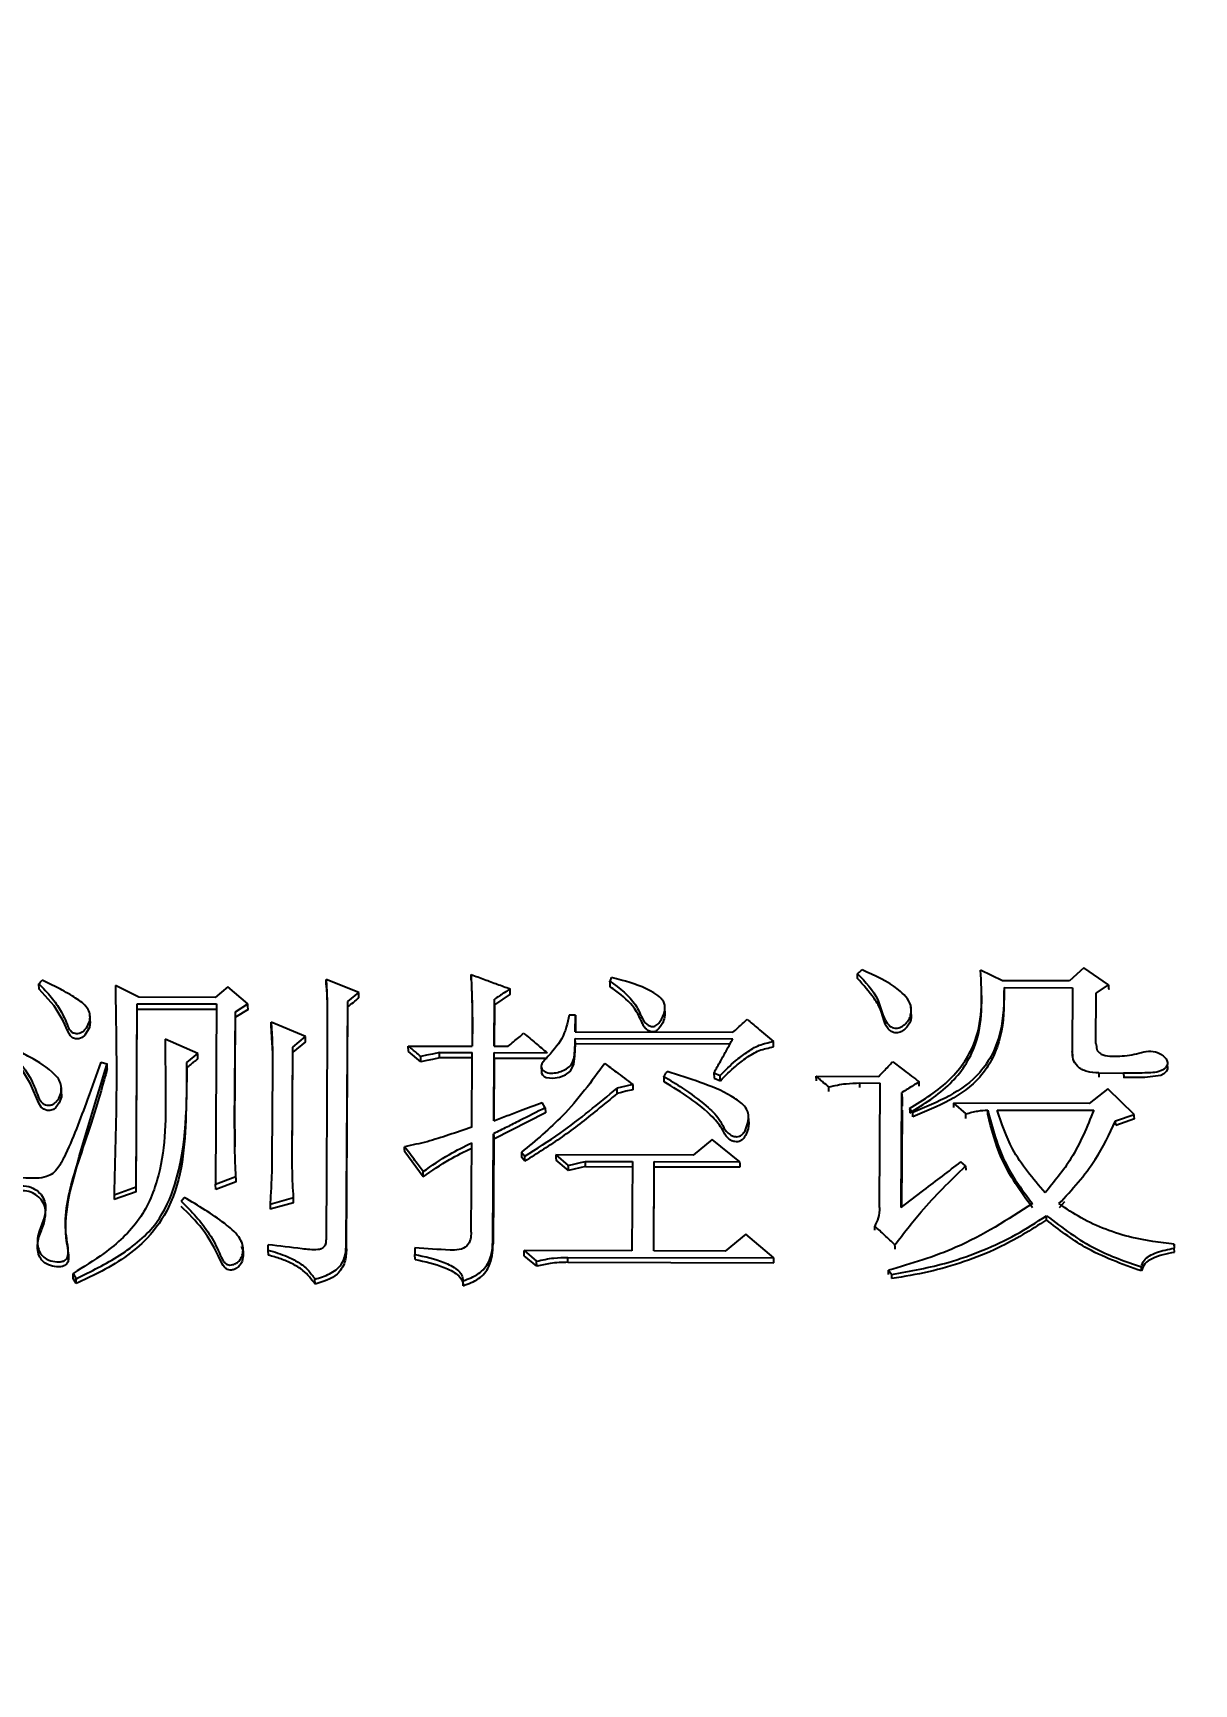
# Model space of a CAD drawing. Header units: millimetres. Extents: x 2454 to 4226, y 715 to 1968.
# Drawn here: x 2857.04 to 2864.29, y 1778.9 to 1789.19 of the extents above; entities that cross this region are included whole.
import ezdxf

# ---------------------------------------------------------------- set-up
doc = ezdxf.new("R2010")
doc.units = ezdxf.units.MM
doc.layers.add('标注', color=3, linetype='Continuous', lineweight=13)
doc.styles.add('SLDTEXTSTYLE1', font='txt.shx', dxfattribs={"width": 0.7, "bigfont": 'gbcbig.shx'})
doc.dimstyles.new('SLDDIMSTYLE12$0', dxfattribs={"dimtxt": 12, "dimasz": 10, "dimexe": 0, "dimexo": 0.0625, "dimgap": 0.875, "dimtad": 1, "dimdec": 1, "dimlfac": 1.8, "dimrnd": 1e-09, "dimzin": 12, "dimdsep": 46, "dimtxsty": 'SLDTEXTSTYLE1', "dimcen": 0.09, "dimdle": 8.16, "dimclrd": 3, "dimclre": 3, "dimadec": 0, "dimazin": 3, "dimtfac": 1, "dimtdec": 1, "dimtofl": 0, "dimtmove": 0, "dimatfit": 3, "dimfxl": 0, "dimfrac": 2, "dimtolj": 1, "dimlwd": 5, "dimlwe": 5, "dimarcsym": 0})

# ---------------------------------------------------------------- blocks, each defined once
blk = doc.blocks.new('*D56')
at = {"layer": 'Defpoints', "color": 0, "transparency": 16777216}
for p in [(3032.639, 1924.435), (3032.639, 1854.79), (2793.431, 1778.896)]:
    blk.add_point(p, dxfattribs=at)
at = {"layer": '标注', "color": 3, "linetype": 'Continuous', "lineweight": 5, "transparency": 16777216}
for p, q in [((3032.639, 1924.372), (3032.639, 1854.79)), ((2803.431, 1854.79), (3022.639, 1854.79))]:
    blk.add_line(p, q, dxfattribs=at)
at = {"layer": '标注', "color": 3, "lineweight": 5, "transparency": 16777216}
blk.add_line((2793.431, 1778.958), (2793.431, 1854.79), dxfattribs=at)
at = {"layer": '标注', "color": 3, "transparency": 16777216}
for points in [[(2803.431, 1856.457), (2803.431, 1853.123), (2793.431, 1854.79)], [(3022.639, 1856.457), (3022.639, 1853.123), (3032.639, 1854.79)]]:
    blk.add_solid(points, dxfattribs=at)
at = {"layer": '标注', "color": 0, "transparency": 16777216, "insert": (2913.035, 1869.379), "char_height": 12, "attachment_point": 5, "style": 'SLDTEXTSTYLE1'}
blk.add_mtext('\\A1;{\\H2.28571x;290}', dxfattribs=at)

msp = doc.modelspace()

# ---------------------------------------------------------------- linework, layer by layer
at = {"color": 7, "linetype": 'Continuous', "lineweight": 25}
for p, q in [((2862.186, 1783.296), (2862.185, 1783.325)), ((2863.09, 1783.282), (2862.954, 1783.348)), ((2863.597, 1783.364), (2863.509, 1783.281)), ((2863.752, 1783.256), (2863.597, 1783.364)), ((2857.079, 1783.229), (2857.078, 1783.263)), ((2857.701, 1783.18), (2857.555, 1783.253)), ((2858.256, 1783.244), (2858.178, 1783.179)), ((2858.382, 1783.138), (2858.256, 1783.244)), ((2859.074, 1783.209), (2858.87, 1783.291)), ((2863.509, 1783.281), (2863.09, 1783.282)), ((2863.1, 1783.24), (2863.528, 1783.239)), ((2863.1, 1783.24), (2863.1, 1783.212)), ((2863.528, 1783.239), (2863.526, 1782.841)), ((2863.674, 1783.206), (2863.752, 1783.256)), ((2857.684, 1781.997), (2857.691, 1783.139)), ((2857.691, 1783.139), (2858.187, 1783.138)), ((2858.178, 1783.179), (2857.701, 1783.18)), ((2858.187, 1783.138), (2858.18, 1782.013)), ((2858.304, 1783.089), (2858.382, 1783.138)), ((2858.996, 1781.642), (2859.005, 1783.153)), ((2858.997, 1781.611), (2859.006, 1783.119)), ((2859.005, 1783.153), (2859.074, 1783.209)), ((2859.918, 1782.874), (2859.92, 1783.167)), ((2859.921, 1783.133), (2859.919, 1782.874)), ((2860.019, 1783.198), (2859.921, 1783.133)), ((2862.52, 1783.095), (2862.519, 1783.123)), ((2863.672, 1782.891), (2863.674, 1783.206)), ((2863.675, 1783.177), (2863.674, 1783.206)), ((2857.396, 1783.06), (2857.396, 1783.071)), ((2857.397, 1783.038), (2857.397, 1783.048)), ((2857.685, 1781.965), (2857.691, 1783.106)), ((2857.691, 1783.106), (2858.188, 1783.105)), ((2858.299, 1782.388), (2858.304, 1783.089)), ((2858.3, 1782.356), (2858.304, 1783.056)), ((2858.383, 1783.104), (2858.304, 1783.056)), ((2858.741, 1782.934), (2858.527, 1783.024)), ((2858.877, 1783.044), (2858.877, 1783.025)), ((2860.426, 1783.068), (2860.387, 1783.068)), ((2860.425, 1782.963), (2860.426, 1783.068)), ((2860.426, 1783.068), (2860.427, 1783.035)), ((2860.427, 1783.035), (2860.426, 1782.963)), ((2860.985, 1783.078), (2860.984, 1783.111)), ((2858.069, 1782.829), (2857.865, 1782.919)), ((2858.663, 1782.869), (2858.741, 1782.934)), ((2858.877, 1782.942), (2858.87, 1781.667)), ((2860.425, 1782.963), (2861.408, 1782.961)), ((2860.425, 1782.922), (2861.408, 1782.92)), ((2860.426, 1782.889), (2860.425, 1782.922)), ((2858, 1782.772), (2858.069, 1782.829)), ((2858.533, 1782.884), (2858.535, 1782.805)), ((2858.658, 1782.175), (2858.663, 1782.869)), ((2858.659, 1782.143), (2858.663, 1782.836)), ((2858.742, 1782.901), (2858.663, 1782.836)), ((2859.383, 1782.875), (2859.782, 1782.875)), ((2859.384, 1782.842), (2859.383, 1782.875)), ((2859.461, 1782.777), (2859.384, 1782.842)), ((2859.577, 1782.834), (2859.782, 1782.834)), ((2859.779, 1782.369), (2859.782, 1782.834)), ((2859.916, 1782.409), (2859.918, 1782.834)), ((2859.918, 1782.874), (2860.006, 1782.874)), ((2859.918, 1782.834), (2860.249, 1782.833)), ((2859.919, 1782.8), (2859.918, 1782.834)), ((2861.39, 1782.887), (2860.426, 1782.889)), ((2861.662, 1782.87), (2861.661, 1782.903)), ((2863.526, 1782.841), (2863.527, 1782.813)), ((2857.465, 1782.774), (2857.503, 1782.765)), ((2857.504, 1782.732), (2857.503, 1782.765)), ((2858.001, 1782.74), (2858, 1782.772)), ((2858.535, 1782.731), (2858.532, 1782.175)), ((2859.783, 1782.801), (2859.578, 1782.801)), ((2859.919, 1782.8), (2859.917, 1782.41)), ((2859.919, 1782.8), (2860.25, 1782.8)), ((2860.212, 1782.749), (2860.213, 1782.715)), ((2861.29, 1782.708), (2861.329, 1782.692)), ((2861.29, 1782.708), (2861.291, 1782.675)), ((2863.691, 1782.708), (2863.846, 1782.707)), ((2863.691, 1782.708), (2863.691, 1782.68)), ((2863.846, 1782.707), (2863.847, 1782.679)), ((2864.117, 1782.783), (2864.117, 1782.784)), ((2864.118, 1782.756), (2864.118, 1782.756)), ((2857.216, 1782.627), (2857.216, 1782.629)), ((2857.217, 1782.596), (2857.217, 1782.616)), ((2861.291, 1782.675), (2861.33, 1782.659)), ((2861.928, 1782.687), (2862.318, 1782.686)), ((2861.929, 1782.659), (2861.928, 1782.687)), ((2862.201, 1782.645), (2862.327, 1782.644)), ((2862.201, 1782.617), (2862.201, 1782.645)), ((2862.323, 1781.869), (2862.327, 1782.644)), ((2863.748, 1782.608), (2863.631, 1782.517)), ((2863.913, 1782.449), (2863.748, 1782.608)), ((2860.237, 1782.49), (2860.218, 1782.523)), ((2862.459, 1781.869), (2862.463, 1782.586)), ((2862.464, 1782.558), (2862.464, 1782.501)), ((2862.784, 1782.518), (2862.862, 1782.452)), ((2863.631, 1782.517), (2862.784, 1782.518)), ((2860.238, 1782.458), (2859.916, 1782.295)), ((2860.237, 1782.49), (2860.238, 1782.458)), ((2861.506, 1782.44), (2861.506, 1782.447)), ((2861.507, 1782.414), (2861.506, 1782.435)), ((2862.464, 1782.476), (2862.46, 1781.87)), ((2862.999, 1782.449), (2862.998, 1782.476)), ((2863.057, 1782.476), (2863.66, 1782.475)), ((2863.796, 1782.408), (2863.913, 1782.449)), ((2863.797, 1782.381), (2863.796, 1782.408)), ((2863.914, 1782.422), (2863.797, 1782.38)), ((2858.3, 1782.356), (2858.299, 1782.388)), ((2859.911, 1781.673), (2859.915, 1782.328)), ((2859.916, 1782.295), (2859.912, 1781.641)), ((2861.278, 1782.292), (2861.16, 1782.194)), ((2861.452, 1782.153), (2861.278, 1782.292)), ((2859.476, 1782.06), (2859.361, 1782.215)), ((2859.775, 1781.714), (2859.779, 1782.271)), ((2860.09, 1782.213), (2860.109, 1782.188)), ((2860.09, 1782.213), (2860.09, 1782.181)), ((2860.11, 1782.156), (2860.109, 1782.188)), ((2860.304, 1782.196), (2860.381, 1782.131)), ((2861.16, 1782.194), (2860.304, 1782.196)), ((2858.659, 1782.143), (2858.658, 1782.175)), ((2859.476, 1782.06), (2859.476, 1782.092)), ((2860.11, 1782.156), (2860.09, 1782.181)), ((2860.382, 1782.099), (2860.305, 1782.164)), ((2860.489, 1782.123), (2860.382, 1782.099)), ((2860.489, 1782.155), (2860.781, 1782.154)), ((2860.489, 1782.123), (2860.489, 1782.155)), ((2860.489, 1782.123), (2860.781, 1782.122)), ((2860.781, 1782.154), (2860.777, 1781.597)), ((2860.914, 1781.597), (2860.917, 1782.154)), ((2860.915, 1781.597), (2860.918, 1782.122)), ((2860.917, 1782.154), (2861.452, 1782.153)), ((2860.918, 1782.122), (2861.453, 1782.121)), ((2862.86, 1782.127), (2862.831, 1782.152)), ((2862.86, 1782.127), (2862.861, 1782.1)), ((2857.547, 1781.948), (2857.684, 1781.997)), ((2858.18, 1782.013), (2858.307, 1782.061)), ((2858.181, 1781.981), (2858.18, 1782.013)), ((2858.308, 1782.029), (2858.181, 1781.981)), ((2857.685, 1781.965), (2857.548, 1781.917)), ((2858.52, 1781.889), (2858.667, 1781.93)), ((2858.667, 1781.898), (2858.521, 1781.857)), ((2863.477, 1781.903), (2863.444, 1781.865)), ((2863.365, 1781.791), (2863.365, 1781.817)), ((2859.912, 1781.641), (2859.911, 1781.673)), ((2861.489, 1781.702), (2861.361, 1781.596)), ((2861.663, 1781.554), (2861.489, 1781.702)), ((2858.341, 1781.654), (2858.341, 1781.657)), ((2858.509, 1781.602), (2858.509, 1781.635)), ((2858.51, 1781.571), (2858.509, 1781.602)), ((2858.997, 1781.611), (2858.996, 1781.642)), ((2859.424, 1781.617), (2859.424, 1781.575)), ((2859.425, 1781.544), (2859.424, 1781.575)), ((2860.106, 1781.599), (2860.183, 1781.533)), ((2860.777, 1781.597), (2860.106, 1781.599)), ((2860.106, 1781.567), (2860.106, 1781.599)), ((2860.184, 1781.502), (2860.106, 1781.567)), ((2861.361, 1781.596), (2860.914, 1781.597)), ((2864.162, 1781.64), (2864.162, 1781.615)), ((2864.163, 1781.614), (2864.162, 1781.64)), ((2864.163, 1781.589), (2864.162, 1781.615)), ((2860.184, 1781.502), (2860.183, 1781.533)), ((2860.378, 1781.557), (2861.663, 1781.554)), ((2860.379, 1781.526), (2860.378, 1781.557)), ((2860.379, 1781.526), (2861.664, 1781.523)), ((2862.379, 1781.476), (2862.399, 1781.451)), ((2862.38, 1781.451), (2862.379, 1781.476)), ((2857.291, 1781.457), (2857.311, 1781.424)), ((2857.292, 1781.426), (2857.291, 1781.457)), ((2857.311, 1781.393), (2857.292, 1781.426)), ((2862.4, 1781.426), (2862.399, 1781.451))]:
    msp.add_line(p, q, dxfattribs=at)
at = {"color": 7, "linetype": 'Continuous', "lineweight": 25, "flags": 128}
for points in [[(2859.776, 1783.288), (2859.776, 1783.307), (2859.775, 1783.322)], [(2857.078, 1783.262), (2857.088, 1783.275), (2857.098, 1783.287)], [(2857.395, 1783.037), (2857.398, 1783.025), (2857.393, 1782.991), (2857.364, 1782.942), (2857.347, 1782.929), (2857.327, 1782.921), (2857.307, 1782.921), (2857.288, 1782.927), (2857.275, 1782.938), (2857.259, 1782.967), (2857.23, 1783.033), (2857.173, 1783.125), (2857.079, 1783.229), (2857.079, 1783.229)], [(2858.87, 1783.257), (2858.87, 1783.276), (2858.87, 1783.291)], [(2860.019, 1783.198), (2860.018, 1783.217), (2860.018, 1783.232)], [(2860.642, 1783.245), (2860.642, 1783.256), (2860.642, 1783.268), (2860.641, 1783.279)], [(2863.752, 1783.256), (2863.752, 1783.239), (2863.753, 1783.227)], [(2857.691, 1783.106), (2857.691, 1783.125), (2857.691, 1783.139)], [(2858.383, 1783.104), (2858.382, 1783.123), (2858.382, 1783.138)], [(2859.006, 1783.119), (2859.005, 1783.138), (2859.005, 1783.153)], [(2859.074, 1783.176), (2859.074, 1783.195), (2859.074, 1783.209)], [(2859.921, 1783.133), (2859.921, 1783.152), (2859.92, 1783.167)], [(2858.304, 1783.056), (2858.304, 1783.075), (2858.304, 1783.089)], [(2858.528, 1782.99), (2858.528, 1783.009), (2858.527, 1783.024)], [(2858.742, 1782.901), (2858.741, 1782.919), (2858.741, 1782.934)], [(2858.069, 1782.796), (2858.069, 1782.815), (2858.069, 1782.829)], [(2858.663, 1782.836), (2858.663, 1782.854), (2858.663, 1782.869)], [(2859.577, 1782.834), (2859.534, 1782.825), (2859.497, 1782.818), (2859.461, 1782.81)], [(2859.461, 1782.777), (2859.461, 1782.796), (2859.461, 1782.81)], [(2859.578, 1782.801), (2859.578, 1782.82), (2859.577, 1782.834)], [(2860.214, 1782.712), (2860.214, 1782.706), (2860.22, 1782.695), (2860.231, 1782.686), (2860.244, 1782.679), (2860.285, 1782.674), (2860.326, 1782.68), (2860.363, 1782.695), (2860.394, 1782.718), (2860.416, 1782.763), (2860.422, 1782.812), (2860.426, 1782.889), (2860.426, 1782.889)], [(2857.216, 1782.596), (2857.218, 1782.559), (2857.205, 1782.521), (2857.184, 1782.492), (2857.168, 1782.48), (2857.147, 1782.474), (2857.129, 1782.474), (2857.109, 1782.481), (2857.093, 1782.494), (2857.078, 1782.518), (2857.026, 1782.64), (2856.975, 1782.722), (2856.911, 1782.799), (2856.911, 1782.799)], [(2859.578, 1782.801), (2859.534, 1782.792), (2859.498, 1782.785), (2859.461, 1782.777)], [(2864.118, 1782.755), (2864.121, 1782.743), (2864.119, 1782.73), (2864.112, 1782.716), (2864.097, 1782.702), (2864.078, 1782.692), (2863.979, 1782.679), (2863.913, 1782.678), (2863.88, 1782.679), (2863.847, 1782.679), (2863.847, 1782.679)], [(2860.783, 1782.636), (2860.74, 1782.625), (2860.713, 1782.619), (2860.686, 1782.612)], [(2860.687, 1782.579), (2860.686, 1782.597), (2860.686, 1782.612)], [(2860.784, 1782.603), (2860.741, 1782.593), (2860.714, 1782.586), (2860.687, 1782.579)], [(2860.783, 1782.636), (2860.784, 1782.618), (2860.784, 1782.603)], [(2860.979, 1782.652), (2860.979, 1782.666), (2860.979, 1782.676), (2860.978, 1782.685)], [(2861.33, 1782.659), (2861.329, 1782.676), (2861.329, 1782.684), (2861.329, 1782.692)], [(2862.007, 1782.592), (2862.006, 1782.606), (2862.006, 1782.62)], [(2862.571, 1782.624), (2862.571, 1782.64), (2862.571, 1782.652)], [(2862.464, 1782.558), (2862.464, 1782.573), (2862.463, 1782.586)], [(2862.784, 1782.518), (2862.785, 1782.503), (2862.785, 1782.491)], [(2862.531, 1782.461), (2862.526, 1782.467), (2862.519, 1782.476), (2862.511, 1782.486)], [(2862.511, 1782.486), (2862.512, 1782.476), (2862.512, 1782.467), (2862.512, 1782.458)], [(2862.531, 1782.433), (2862.531, 1782.443), (2862.531, 1782.452), (2862.531, 1782.461)], [(2862.862, 1782.424), (2862.862, 1782.431), (2862.862, 1782.438), (2862.862, 1782.452)], [(2863.914, 1782.422), (2863.913, 1782.437), (2863.913, 1782.449)], [(2859.915, 1782.328), (2859.916, 1782.31), (2859.916, 1782.295)], [(2859.361, 1782.215), (2859.36, 1782.233), (2859.36, 1782.247)], [(2860.304, 1782.196), (2860.304, 1782.178), (2860.305, 1782.164)], [(2860.381, 1782.131), (2860.425, 1782.141), (2860.457, 1782.148), (2860.489, 1782.155)], [(2860.382, 1782.099), (2860.382, 1782.117), (2860.381, 1782.131)], [(2860.918, 1782.122), (2860.917, 1782.14), (2860.917, 1782.154)], [(2861.453, 1782.121), (2861.453, 1782.139), (2861.452, 1782.153)], [(2858.308, 1782.029), (2858.308, 1782.047), (2858.307, 1782.061)], [(2857.547, 1781.948), (2857.548, 1781.931), (2857.548, 1781.917)], [(2857.966, 1781.907), (2857.975, 1781.919), (2857.985, 1781.931)], [(2858.52, 1781.889), (2858.521, 1781.871), (2858.521, 1781.857)], [(2858.667, 1781.898), (2858.667, 1781.916), (2858.667, 1781.93)], [(2862.294, 1781.726), (2862.294, 1781.732), (2862.294, 1781.739), (2862.293, 1781.752)], [(2862.42, 1781.608), (2862.42, 1781.623), (2862.419, 1781.635)], [(2861.664, 1781.523), (2861.663, 1781.54), (2861.663, 1781.554)], [(2863.957, 1781.472), (2863.957, 1781.483), (2863.957, 1781.491), (2863.957, 1781.498)], [(2857.311, 1781.393), (2857.311, 1781.407), (2857.311, 1781.415), (2857.311, 1781.424)], [(2858.801, 1781.39), (2858.801, 1781.399), (2858.8, 1781.408), (2858.8, 1781.421)], [(2859.726, 1781.38), (2859.725, 1781.389), (2859.725, 1781.398), (2859.725, 1781.411)]]:
    msp.add_lwpolyline(points, dxfattribs=at)
at = {"color": 7, "linetype": 'Continuous', "lineweight": 25}
for points, knots in [([(2859.775, 1783.322), (2859.778, 1783.245), (2859.782, 1783.132), (2859.783, 1782.983), (2859.782, 1782.911), (2859.782, 1782.875)], [0, 0, 0, 0, 0.516627, 0.758304, 1, 1, 1, 1]), ([(2859.775, 1783.322), (2859.803, 1783.311), (2859.857, 1783.291), (2859.938, 1783.261), (2859.991, 1783.242), (2860.018, 1783.232)], [0, 0, 0, 0, 0.343842, 0.671921, 1, 1, 1, 1]), ([(2862.185, 1783.325), (2862.235, 1783.275), (2862.324, 1783.186), (2862.341, 1783.049), (2862.393, 1782.993), (2862.427, 1782.982), (2862.46, 1782.994), (2862.487, 1783.014), (2862.508, 1783.039), (2862.522, 1783.077), (2862.524, 1783.13), (2862.489, 1783.184), (2862.395, 1783.271), (2862.294, 1783.315), (2862.214, 1783.35)], [0, 0, 0, 0, 0.206868, 0.36599, 0.398263, 0.429777, 0.462673, 0.497292, 0.528823, 0.558939, 0.620363, 0.68271, 0.747056, 1, 1, 1, 1]), ([(2862.185, 1783.325), (2862.187, 1783.327), (2862.194, 1783.332), (2862.203, 1783.341), (2862.211, 1783.347), (2862.214, 1783.35)], [0, 0, 0, 0, 0.253685, 0.627428, 1, 1, 1, 1]), ([(2862.511, 1782.486), (2862.6, 1782.541), (2862.773, 1782.648), (2862.975, 1782.951), (2862.962, 1783.198), (2862.954, 1783.348)], [0, 0, 0, 0, 0.292119, 0.569949, 1, 1, 1, 1]), ([(2862.512, 1782.458), (2862.601, 1782.513), (2862.773, 1782.62), (2862.975, 1782.923), (2862.963, 1783.169), (2862.955, 1783.319)], [0, 0, 0, 0, 0.292268, 0.570102, 1, 1, 1, 1]), ([(2857.078, 1783.263), (2857.105, 1783.235), (2857.155, 1783.184), (2857.216, 1783.098), (2857.247, 1783.028), (2857.266, 1782.982), (2857.28, 1782.964), (2857.295, 1782.956), (2857.312, 1782.953), (2857.331, 1782.955), (2857.351, 1782.963), (2857.373, 1782.985), (2857.39, 1783.016), (2857.4, 1783.052), (2857.394, 1783.088), (2857.365, 1783.137), (2857.293, 1783.185), (2857.2, 1783.238), (2857.132, 1783.27), (2857.098, 1783.287)], [0, 0, 0, 0, 0.121707, 0.230818, 0.339895, 0.374167, 0.392601, 0.411248, 0.427345, 0.446499, 0.467454, 0.494331, 0.543855, 0.580142, 0.616672, 0.660934, 0.764542, 0.881897, 1, 1, 1, 1]), ([(2857.555, 1783.253), (2857.556, 1783.183), (2857.56, 1782.97), (2857.564, 1782.536), (2857.553, 1782.171), (2857.547, 1781.948)], [0, 0, 0, 0, 0.163428, 0.490298, 1, 1, 1, 1]), ([(2858.87, 1783.291), (2858.872, 1783.256), (2858.876, 1783.187), (2858.878, 1783.071), (2858.877, 1782.989), (2858.877, 1782.942)], [0, 0, 0, 0, 0.2975754, 0.5951716, 1, 1, 1, 1]), ([(2858.87, 1783.257), (2858.873, 1783.223), (2858.875, 1783.181), (2858.876, 1783.139), (2858.876, 1783.131)], [0, 0, 0, 0, 0.812607, 1, 1, 1, 1]), ([(2859.777, 1783.264), (2859.777, 1783.264), (2859.777, 1783.264), (2859.777, 1783.262), (2859.778, 1783.22), (2859.782, 1783.095), (2859.782, 1783), (2859.782, 1782.946)], [0, 0, 0, 0, 0.004909, 0.017251, 0.044521, 0.457725, 1, 1, 1, 1]), ([(2860.018, 1783.232), (2860.006, 1783.224), (2859.983, 1783.209), (2859.951, 1783.187), (2859.93, 1783.174), (2859.92, 1783.167)], [0, 0, 0, 0, 0.3752241, 0.6876122, 1, 1, 1, 1]), ([(2860.641, 1783.279), (2860.702, 1783.235), (2860.793, 1783.169), (2860.834, 1783.062), (2860.86, 1783.02), (2860.876, 1783.006), (2860.891, 1782.999), (2860.908, 1782.996), (2860.922, 1782.999), (2860.939, 1783.01), (2860.963, 1783.039), (2860.982, 1783.079), (2860.986, 1783.122), (2860.978, 1783.15), (2860.956, 1783.18), (2860.872, 1783.239), (2860.762, 1783.273), (2860.671, 1783.298), (2860.651, 1783.303)], [0, 0, 0, 0, 0.228387, 0.342016, 0.369925, 0.383822, 0.408333, 0.42181, 0.435403, 0.451506, 0.482832, 0.55462, 0.592358, 0.621139, 0.649899, 0.710795, 0.936295, 1, 1, 1, 1]), ([(2860.641, 1783.279), (2860.642, 1783.281), (2860.644, 1783.286), (2860.648, 1783.294), (2860.65, 1783.3), (2860.651, 1783.303)], [0, 0, 0, 0, 0.250291, 0.625145, 1, 1, 1, 1]), ([(2860.984, 1783.078), (2860.982, 1783.063), (2860.978, 1783.029), (2860.955, 1782.992), (2860.931, 1782.97), (2860.917, 1782.964), (2860.903, 1782.963), (2860.886, 1782.968), (2860.868, 1782.979), (2860.852, 1782.997), (2860.833, 1783.043), (2860.79, 1783.128), (2860.711, 1783.198), (2860.654, 1783.237), (2860.642, 1783.245)], [0, 0, 0, 0, 0.082851, 0.197824, 0.232565, 0.255002, 0.277595, 0.306071, 0.347334, 0.389576, 0.437458, 0.629016, 0.919356, 1, 1, 1, 1]), ([(2862.518, 1783.094), (2862.52, 1783.076), (2862.523, 1783.047), (2862.508, 1783.011), (2862.488, 1782.985), (2862.461, 1782.965), (2862.427, 1782.954), (2862.394, 1782.965), (2862.351, 1783.008), (2862.343, 1783.089), (2862.278, 1783.193), (2862.222, 1783.256), (2862.186, 1783.296)], [0, 0, 0, 0, 0.0911161, 0.140034, 0.1912673, 0.24754, 0.301033, 0.3522787, 0.4047276, 0.588747, 0.7349254, 1, 1, 1, 1]), ([(2863.1, 1783.24), (2863.099, 1783.147), (2863.098, 1782.961), (2862.938, 1782.631), (2862.687, 1782.526), (2862.531, 1782.461)], [0, 0, 0, 0, 0.271051, 0.544558, 1, 1, 1, 1]), ([(2859.006, 1783.119), (2859.017, 1783.129), (2859.04, 1783.148), (2859.063, 1783.166), (2859.074, 1783.176)], [0, 0, 0, 0, 0.5, 1, 1, 1, 1]), ([(2863.1, 1783.211), (2863.1, 1783.119), (2863.098, 1782.932), (2862.938, 1782.603), (2862.688, 1782.498), (2862.531, 1782.433)], [0, 0, 0, 0, 0.270911, 0.544345, 1, 1, 1, 1]), ([(2858.527, 1783.024), (2858.529, 1782.992), (2858.534, 1782.928), (2858.535, 1782.83), (2858.535, 1782.764), (2858.535, 1782.731)], [0, 0, 0, 0, 0.320443, 0.660126, 1, 1, 1, 1]), ([(2860.387, 1783.068), (2860.376, 1783.018), (2860.353, 1782.916), (2860.271, 1782.83), (2860.223, 1782.777), (2860.211, 1782.756), (2860.212, 1782.738), (2860.219, 1782.727), (2860.23, 1782.718), (2860.251, 1782.707), (2860.285, 1782.705), (2860.325, 1782.712), (2860.362, 1782.727), (2860.399, 1782.752), (2860.419, 1782.796), (2860.422, 1782.854), (2860.424, 1782.896), (2860.425, 1782.922)], [0, 0, 0, 0, 0.205144, 0.413959, 0.452008, 0.488243, 0.504409, 0.521119, 0.539102, 0.55806, 0.610545, 0.66213, 0.712705, 0.762696, 0.829394, 0.895861, 1, 1, 1, 1]), ([(2861.408, 1782.961), (2861.419, 1782.97), (2861.439, 1782.989), (2861.469, 1783.016), (2861.487, 1783.033), (2861.497, 1783.042)], [0, 0, 0, 0, 0.363318, 0.681659, 1, 1, 1, 1]), ([(2861.497, 1783.042), (2861.519, 1783.023), (2861.557, 1782.991), (2861.612, 1782.944), (2861.645, 1782.917), (2861.661, 1782.903)], [0, 0, 0, 0, 0.404332, 0.702166, 1, 1, 1, 1]), ([(2857.865, 1782.919), (2857.866, 1782.821), (2857.869, 1782.538), (2857.871, 1782.151), (2857.722, 1781.784), (2857.51, 1781.591), (2857.357, 1781.497), (2857.291, 1781.457)], [0, 0, 0, 0, 0.178855, 0.513547, 0.690722, 0.868662, 1, 1, 1, 1]), ([(2858.533, 1782.883), (2858.533, 1782.886), (2858.532, 1782.921), (2858.53, 1782.957), (2858.528, 1782.99)], [0, 0, 0, 0, 0.069522, 1, 1, 1, 1]), ([(2860.006, 1782.874), (2860.017, 1782.883), (2860.039, 1782.902), (2860.072, 1782.929), (2860.093, 1782.946), (2860.104, 1782.955)], [0, 0, 0, 0, 0.343705, 0.671852, 1, 1, 1, 1]), ([(2860.104, 1782.955), (2860.128, 1782.935), (2860.177, 1782.894), (2860.225, 1782.853), (2860.249, 1782.833)], [0, 0, 0, 0, 0.4999998, 1, 1, 1, 1]), ([(2861.29, 1782.708), (2861.304, 1782.733), (2861.331, 1782.781), (2861.37, 1782.851), (2861.395, 1782.897), (2861.408, 1782.92)], [0, 0, 0, 0, 0.35178, 0.6758898, 1, 1, 1, 1]), ([(2856.91, 1782.832), (2856.956, 1782.776), (2857.025, 1782.693), (2857.063, 1782.584), (2857.084, 1782.536), (2857.1, 1782.518), (2857.118, 1782.508), (2857.138, 1782.505), (2857.159, 1782.508), (2857.179, 1782.519), (2857.2, 1782.543), (2857.218, 1782.579), (2857.22, 1782.623), (2857.207, 1782.664), (2857.147, 1782.734), (2857.047, 1782.793), (2856.96, 1782.84), (2856.93, 1782.856)], [0, 0, 0, 0, 0.2272435, 0.3405271, 0.3735507, 0.394575, 0.415757, 0.4352811, 0.4569212, 0.4768821, 0.5065669, 0.5560211, 0.6041014, 0.646557, 0.6929762, 0.892741, 1, 1, 1, 1]), ([(2859.461, 1782.81), (2859.449, 1782.819), (2859.431, 1782.835), (2859.405, 1782.857), (2859.39, 1782.869), (2859.383, 1782.875)], [0, 0, 0, 0, 0.429626, 0.714813, 1, 1, 1, 1]), ([(2861.329, 1782.692), (2861.36, 1782.723), (2861.412, 1782.775), (2861.494, 1782.837), (2861.57, 1782.885), (2861.631, 1782.897), (2861.661, 1782.903)], [0, 0, 0, 0, 0.334029, 0.552651, 0.774344, 1, 1, 1, 1]), ([(2861.33, 1782.659), (2861.361, 1782.69), (2861.413, 1782.742), (2861.494, 1782.804), (2861.571, 1782.852), (2861.632, 1782.864), (2861.662, 1782.87)], [0, 0, 0, 0, 0.333948, 0.552549, 0.774262, 1, 1, 1, 1]), ([(2863.691, 1782.708), (2863.666, 1782.709), (2863.619, 1782.711), (2863.558, 1782.741), (2863.528, 1782.792), (2863.527, 1782.825), (2863.526, 1782.841)], [0, 0, 0, 0, 0.294355, 0.578425, 0.791193, 1, 1, 1, 1]), ([(2863.672, 1782.891), (2863.674, 1782.885), (2863.678, 1782.874), (2863.676, 1782.855), (2863.688, 1782.838), (2863.706, 1782.824), (2863.742, 1782.811), (2863.812, 1782.811), (2863.912, 1782.817), (2864.01, 1782.855), (2864.076, 1782.828), (2864.103, 1782.806), (2864.116, 1782.788), (2864.121, 1782.772), (2864.119, 1782.757), (2864.111, 1782.743), (2864.097, 1782.729), (2864.053, 1782.708), (2863.989, 1782.708), (2863.923, 1782.705), (2863.879, 1782.707), (2863.857, 1782.707), (2863.846, 1782.707)], [0, 0, 0, 0, 0.0212552, 0.0456338, 0.0663812, 0.0968818, 0.1274156, 0.2018958, 0.3457222, 0.4893043, 0.5551218, 0.5902981, 0.6186314, 0.635436, 0.65237, 0.6714009, 0.6970465, 0.7233283, 0.8429655, 0.9213893, 0.9607202, 1, 1, 1, 1]), ([(2857.465, 1782.774), (2857.436, 1782.697), (2857.364, 1782.497), (2857.283, 1782.275), (2857.204, 1782.122), (2857.168, 1782.08), (2857.121, 1782.056), (2857.025, 1782.045), (2856.945, 1782.056), (2856.886, 1782.064)], [0, 0, 0, 0, 0.239945, 0.622922, 0.690928, 0.738575, 0.778427, 0.836125, 1, 1, 1, 1]), ([(2856.886, 1782.032), (2856.889, 1782.028), (2856.9, 1782.018), (2856.922, 1782.005), (2856.963, 1782.001), (2857.013, 1782.005), (2857.064, 1781.977), (2857.101, 1781.942), (2857.12, 1781.893), (2857.12, 1781.834), (2857.097, 1781.762), (2857.067, 1781.693), (2857.068, 1781.628), (2857.082, 1781.587), (2857.107, 1781.556), (2857.144, 1781.536), (2857.182, 1781.528), (2857.214, 1781.529), (2857.234, 1781.534), (2857.247, 1781.542), (2857.256, 1781.556), (2857.264, 1781.586), (2857.257, 1781.643), (2857.226, 1781.818), (2857.334, 1782.206), (2857.437, 1782.546), (2857.503, 1782.765)], [0, 0, 0, 0, 0.00746, 0.021515, 0.03403, 0.064224, 0.088963, 0.113738, 0.135707, 0.164129, 0.199368, 0.247324, 0.272392, 0.293582, 0.310761, 0.327957, 0.351284, 0.363676, 0.372565, 0.379187, 0.385809, 0.395752, 0.424001, 0.470433, 0.65855, 1, 1, 1, 1]), ([(2857.504, 1782.732), (2857.498, 1782.71), (2857.466, 1782.596), (2857.386, 1782.32), (2857.257, 1781.992), (2857.236, 1781.71), (2857.261, 1781.594), (2857.263, 1781.554), (2857.26, 1781.53), (2857.251, 1781.514), (2857.238, 1781.504), (2857.216, 1781.497), (2857.181, 1781.496), (2857.141, 1781.506), (2857.105, 1781.528), (2857.081, 1781.559), (2857.067, 1781.605), (2857.07, 1781.671), (2857.103, 1781.743), (2857.123, 1781.815), (2857.117, 1781.876), (2857.095, 1781.918), (2857.059, 1781.949), (2857.015, 1781.971), (2856.969, 1781.972), (2856.933, 1781.97), (2856.906, 1781.981), (2856.894, 1781.993), (2856.887, 1782)], [0, 0, 0, 0, 0.034989, 0.174299, 0.425331, 0.552112, 0.584365, 0.60039, 0.611611, 0.618846, 0.626132, 0.634619, 0.650123, 0.674106, 0.691239, 0.708386, 0.730212, 0.761039, 0.80347, 0.845945, 0.869218, 0.892682, 0.913388, 0.936189, 0.960986, 0.974869, 0.98629, 1, 1, 1, 1]), ([(2857.311, 1781.424), (2857.403, 1781.469), (2857.589, 1781.561), (2857.824, 1781.752), (2858.004, 1782.17), (2858.002, 1782.515), (2858, 1782.772)], [0, 0, 0, 0, 0.181553, 0.364441, 0.524926, 1, 1, 1, 1]), ([(2858.001, 1782.74), (2858, 1782.643), (2857.996, 1782.352), (2857.968, 1781.969), (2857.738, 1781.632), (2857.518, 1781.49), (2857.358, 1781.415), (2857.311, 1781.393)], [0, 0, 0, 0, 0.181376, 0.546779, 0.688394, 0.909317, 1, 1, 1, 1]), ([(2858.001, 1782.74), (2858.006, 1782.744), (2858.018, 1782.754), (2858.035, 1782.768), (2858.052, 1782.782), (2858.064, 1782.792), (2858.069, 1782.796)], [0, 0, 0, 0, 0.25, 0.5, 0.75, 1, 1, 1, 1]), ([(2860.609, 1782.767), (2860.526, 1782.654), (2860.376, 1782.45), (2860.178, 1782.286), (2860.09, 1782.213)], [0, 0, 0, 0, 0.5550203, 1, 1, 1, 1]), ([(2860.609, 1782.767), (2860.632, 1782.749), (2860.673, 1782.719), (2860.731, 1782.675), (2860.766, 1782.649), (2860.783, 1782.636)], [0, 0, 0, 0, 0.401171, 0.700585, 1, 1, 1, 1]), ([(2860.978, 1782.685), (2861.017, 1782.662), (2861.11, 1782.606), (2861.226, 1782.517), (2861.331, 1782.424), (2861.36, 1782.337), (2861.41, 1782.312), (2861.43, 1782.309), (2861.449, 1782.311), (2861.465, 1782.32), (2861.485, 1782.344), (2861.499, 1782.384), (2861.51, 1782.431), (2861.5, 1782.476), (2861.463, 1782.521), (2861.367, 1782.587), (2861.203, 1782.651), (2861.067, 1782.695), (2860.998, 1782.717)], [0, 0, 0, 0, 0.099042, 0.235684, 0.322357, 0.408877, 0.425086, 0.441364, 0.453033, 0.464756, 0.480533, 0.519837, 0.561815, 0.589009, 0.622546, 0.690093, 0.843489, 1, 1, 1, 1]), ([(2860.978, 1782.685), (2860.982, 1782.69), (2860.988, 1782.701), (2860.995, 1782.712), (2860.998, 1782.717)], [0, 0, 0, 0, 0.499456, 1, 1, 1, 1]), ([(2862.318, 1782.686), (2862.328, 1782.696), (2862.348, 1782.717), (2862.377, 1782.747), (2862.396, 1782.767), (2862.406, 1782.777)], [0, 0, 0, 0, 0.34564, 0.67282, 1, 1, 1, 1]), ([(2862.406, 1782.777), (2862.429, 1782.759), (2862.468, 1782.73), (2862.523, 1782.688), (2862.555, 1782.664), (2862.571, 1782.652)], [0, 0, 0, 0, 0.4259906, 0.7129953, 1, 1, 1, 1]), ([(2860.109, 1782.188), (2860.184, 1782.235), (2860.323, 1782.322), (2860.512, 1782.469), (2860.628, 1782.564), (2860.686, 1782.612)], [0, 0, 0, 0, 0.367879, 0.683732, 1, 1, 1, 1]), ([(2861.505, 1782.414), (2861.506, 1782.407), (2861.51, 1782.377), (2861.496, 1782.334), (2861.476, 1782.297), (2861.456, 1782.282), (2861.439, 1782.277), (2861.418, 1782.278), (2861.395, 1782.286), (2861.366, 1782.309), (2861.34, 1782.365), (2861.267, 1782.453), (2861.141, 1782.554), (2861.034, 1782.619), (2860.979, 1782.652)], [0, 0, 0, 0, 0.029072, 0.122571, 0.173584, 0.194853, 0.21625, 0.24075, 0.272947, 0.305702, 0.380288, 0.514754, 0.755017, 1, 1, 1, 1]), ([(2862.006, 1782.62), (2861.995, 1782.63), (2861.976, 1782.645), (2861.95, 1782.668), (2861.936, 1782.68), (2861.928, 1782.687)], [0, 0, 0, 0, 0.429634, 0.714817, 1, 1, 1, 1]), ([(2862.006, 1782.62), (2862.042, 1782.628), (2862.106, 1782.643), (2862.172, 1782.644), (2862.201, 1782.645)], [0, 0, 0, 0, 0.55878, 1, 1, 1, 1]), ([(2862.571, 1782.652), (2862.558, 1782.644), (2862.534, 1782.629), (2862.498, 1782.607), (2862.475, 1782.593), (2862.463, 1782.586)], [0, 0, 0, 0, 0.351678, 0.675839, 1, 1, 1, 1]), ([(2859.916, 1782.409), (2859.944, 1782.42), (2859.999, 1782.441), (2860.1, 1782.479), (2860.173, 1782.506), (2860.218, 1782.523)], [0, 0, 0, 0, 0.276296, 0.552592, 1, 1, 1, 1]), ([(2860.687, 1782.579), (2860.645, 1782.545), (2860.532, 1782.452), (2860.345, 1782.304), (2860.188, 1782.206), (2860.11, 1782.156)], [0, 0, 0, 0, 0.228896, 0.613487, 1, 1, 1, 1]), ([(2860.237, 1782.49), (2860.185, 1782.464), (2860.104, 1782.423), (2859.997, 1782.369), (2859.942, 1782.342), (2859.915, 1782.328)], [0, 0, 0, 0, 0.49196, 0.74598, 1, 1, 1, 1]), ([(2862.862, 1782.452), (2862.887, 1782.459), (2862.931, 1782.471), (2862.978, 1782.475), (2862.998, 1782.476)], [0, 0, 0, 0, 0.558906, 1, 1, 1, 1]), ([(2862.998, 1782.476), (2863.029, 1782.359), (2863.085, 1782.148), (2863.218, 1781.971), (2863.277, 1781.892)], [0, 0, 0, 0, 0.555142, 1, 1, 1, 1]), ([(2863.278, 1781.865), (2863.205, 1781.966), (2863.075, 1782.146), (2863.022, 1782.357), (2862.999, 1782.449)], [0, 0, 0, 0, 0.5640511, 1, 1, 1, 1]), ([(2863.356, 1781.959), (2863.281, 1782.047), (2863.149, 1782.203), (2863.085, 1782.393), (2863.057, 1782.476)], [0, 0, 0, 0, 0.563495, 1, 1, 1, 1]), ([(2863.66, 1782.475), (2863.618, 1782.372), (2863.543, 1782.185), (2863.413, 1782.029), (2863.356, 1781.959)], [0, 0, 0, 0, 0.555305, 1, 1, 1, 1]), ([(2863.443, 1781.892), (2863.524, 1781.98), (2863.668, 1782.137), (2863.757, 1782.326), (2863.796, 1782.408)], [0, 0, 0, 0, 0.5640275, 1, 1, 1, 1]), ([(2858.307, 1782.061), (2858.306, 1782.09), (2858.303, 1782.147), (2858.3, 1782.256), (2858.3, 1782.336), (2858.299, 1782.388)], [0, 0, 0, 0, 0.260453, 0.520911, 1, 1, 1, 1]), ([(2858.3, 1782.356), (2858.3, 1782.328), (2858.3, 1782.291), (2858.301, 1782.255), (2858.301, 1782.246)], [0, 0, 0, 0, 0.769433, 1, 1, 1, 1]), ([(2859.779, 1782.369), (2859.731, 1782.353), (2859.639, 1782.321), (2859.5, 1782.276), (2859.407, 1782.257), (2859.36, 1782.247)], [0, 0, 0, 0, 0.346517, 0.672541, 1, 1, 1, 1]), ([(2859.476, 1782.092), (2859.458, 1782.115), (2859.431, 1782.152), (2859.392, 1782.204), (2859.371, 1782.233), (2859.36, 1782.247)], [0, 0, 0, 0, 0.4426839, 0.7213419, 1, 1, 1, 1]), ([(2859.476, 1782.092), (2859.529, 1782.129), (2859.625, 1782.197), (2859.731, 1782.248), (2859.779, 1782.271)], [0, 0, 0, 0, 0.556372, 1, 1, 1, 1]), ([(2859.476, 1782.06), (2859.53, 1782.097), (2859.626, 1782.164), (2859.732, 1782.216), (2859.779, 1782.239)], [0, 0, 0, 0, 0.556338, 1, 1, 1, 1]), ([(2858.532, 1782.175), (2858.532, 1782.146), (2858.531, 1782.087), (2858.527, 1781.992), (2858.523, 1781.926), (2858.52, 1781.889)], [0, 0, 0, 0, 0.3083907, 0.6168057, 1, 1, 1, 1]), ([(2858.667, 1781.93), (2858.665, 1781.958), (2858.661, 1782.013), (2858.659, 1782.095), (2858.659, 1782.148), (2858.658, 1782.175)], [0, 0, 0, 0, 0.343066, 0.671459, 1, 1, 1, 1]), ([(2862.419, 1781.635), (2862.473, 1781.705), (2862.566, 1781.827), (2862.717, 1781.988), (2862.812, 1782.08), (2862.86, 1782.127)], [0, 0, 0, 0, 0.399279, 0.699294, 1, 1, 1, 1]), ([(2862.459, 1781.869), (2862.506, 1781.905), (2862.592, 1781.97), (2862.716, 1782.064), (2862.792, 1782.123), (2862.831, 1782.152)], [0, 0, 0, 0, 0.3790899, 0.6895447, 1, 1, 1, 1]), ([(2857.966, 1781.907), (2857.998, 1781.875), (2858.094, 1781.78), (2858.18, 1781.65), (2858.221, 1781.542), (2858.241, 1781.519), (2858.255, 1781.511), (2858.271, 1781.508), (2858.291, 1781.511), (2858.313, 1781.521), (2858.332, 1781.538), (2858.347, 1781.566), (2858.354, 1781.603), (2858.348, 1781.646), (2858.314, 1781.707), (2858.231, 1781.775), (2858.115, 1781.854), (2858.029, 1781.905), (2857.985, 1781.931)], [0, 0, 0, 0, 0.116416, 0.351629, 0.402971, 0.419121, 0.431067, 0.443031, 0.459136, 0.480627, 0.502426, 0.525115, 0.56188, 0.599636, 0.639117, 0.743828, 0.870932, 1, 1, 1, 1]), ([(2863.277, 1781.892), (2863.123, 1781.793), (2862.844, 1781.613), (2862.522, 1781.518), (2862.379, 1781.476)], [0, 0, 0, 0, 0.554603, 1, 1, 1, 1]), ([(2864.162, 1781.64), (2864.073, 1781.65), (2863.927, 1781.668), (2863.734, 1781.729), (2863.58, 1781.798), (2863.488, 1781.861), (2863.443, 1781.892)], [0, 0, 0, 0, 0.344241, 0.565371, 0.784215, 1, 1, 1, 1]), ([(2858.34, 1781.625), (2858.342, 1781.622), (2858.352, 1781.605), (2858.354, 1781.568), (2858.346, 1781.528), (2858.326, 1781.499), (2858.304, 1781.484), (2858.282, 1781.477), (2858.263, 1781.477), (2858.247, 1781.484), (2858.227, 1781.503), (2858.187, 1781.593), (2858.113, 1781.73), (2858.012, 1781.83), (2857.966, 1781.875)], [0, 0, 0, 0, 0.012991, 0.087579, 0.152459, 0.192009, 0.231731, 0.262614, 0.284856, 0.307285, 0.332489, 0.402046, 0.728102, 1, 1, 1, 1]), ([(2862.323, 1781.869), (2862.322, 1781.847), (2862.32, 1781.806), (2862.301, 1781.769), (2862.293, 1781.752)], [0, 0, 0, 0, 0.557026, 1, 1, 1, 1]), ([(2862.399, 1781.451), (2862.517, 1781.472), (2862.712, 1781.506), (2862.969, 1781.598), (2863.176, 1781.694), (2863.302, 1781.776), (2863.365, 1781.817)], [0, 0, 0, 0, 0.343936, 0.564741, 0.78356, 1, 1, 1, 1]), ([(2863.365, 1781.79), (2863.267, 1781.728), (2863.104, 1781.626), (2862.852, 1781.527), (2862.63, 1781.462), (2862.477, 1781.437), (2862.4, 1781.425)], [0, 0, 0, 0, 0.335227, 0.555199, 0.776953, 1, 1, 1, 1]), ([(2863.365, 1781.817), (2863.464, 1781.741), (2863.644, 1781.605), (2863.86, 1781.531), (2863.957, 1781.498)], [0, 0, 0, 0, 0.5546785, 1, 1, 1, 1]), ([(2863.958, 1781.472), (2863.836, 1781.515), (2863.62, 1781.592), (2863.443, 1781.73), (2863.365, 1781.79)], [0, 0, 0, 0, 0.564976, 1, 1, 1, 1]), ([(2859.775, 1781.714), (2859.774, 1781.699), (2859.773, 1781.67), (2859.752, 1781.624), (2859.7, 1781.601), (2859.589, 1781.604), (2859.497, 1781.611), (2859.424, 1781.617)], [0, 0, 0, 0, 0.11102, 0.224226, 0.352087, 0.485679, 1, 1, 1, 1]), ([(2859.725, 1781.411), (2859.758, 1781.423), (2859.824, 1781.447), (2859.905, 1781.541), (2859.909, 1781.623), (2859.911, 1781.673)], [0, 0, 0, 0, 0.293917, 0.574772, 1, 1, 1, 1]), ([(2862.419, 1781.635), (2862.409, 1781.645), (2862.387, 1781.665), (2862.345, 1781.704), (2862.314, 1781.733), (2862.293, 1781.752)], [0, 0, 0, 0, 0.255423, 0.510845, 1, 1, 1, 1]), ([(2858.869, 1781.667), (2858.869, 1781.66), (2858.869, 1781.647), (2858.863, 1781.629), (2858.852, 1781.617), (2858.837, 1781.608), (2858.793, 1781.601), (2858.682, 1781.616), (2858.579, 1781.627), (2858.509, 1781.635)], [0, 0, 0, 0, 0.05226, 0.106815, 0.141845, 0.176946, 0.232603, 0.475375, 1, 1, 1, 1]), ([(2858.509, 1781.602), (2858.549, 1781.59), (2858.614, 1781.571), (2858.697, 1781.528), (2858.759, 1781.482), (2858.786, 1781.441), (2858.8, 1781.421)], [0, 0, 0, 0, 0.348104, 0.570285, 0.788109, 1, 1, 1, 1]), ([(2858.801, 1781.39), (2858.778, 1781.42), (2858.74, 1781.471), (2858.66, 1781.518), (2858.587, 1781.549), (2858.536, 1781.563), (2858.51, 1781.571)], [0, 0, 0, 0, 0.328947, 0.5495958, 0.7737522, 1, 1, 1, 1]), ([(2858.8, 1781.421), (2858.831, 1781.43), (2858.893, 1781.449), (2858.966, 1781.503), (2858.993, 1781.575), (2858.995, 1781.62), (2858.996, 1781.642)], [0, 0, 0, 0, 0.2938356, 0.5754559, 0.7886648, 1, 1, 1, 1]), ([(2858.997, 1781.611), (2858.995, 1781.582), (2858.993, 1781.525), (2858.933, 1781.428), (2858.852, 1781.405), (2858.801, 1781.39)], [0, 0, 0, 0, 0.269263, 0.542597, 1, 1, 1, 1]), ([(2859.424, 1781.575), (2859.486, 1781.562), (2859.579, 1781.542), (2859.677, 1781.493), (2859.719, 1781.45), (2859.723, 1781.424), (2859.725, 1781.411)], [0, 0, 0, 0, 0.5128721, 0.7736251, 0.8889847, 1, 1, 1, 1]), ([(2859.726, 1781.38), (2859.759, 1781.392), (2859.825, 1781.416), (2859.905, 1781.51), (2859.91, 1781.592), (2859.912, 1781.641)], [0, 0, 0, 0, 0.294097, 0.574966, 1, 1, 1, 1]), ([(2863.957, 1781.498), (2863.961, 1781.512), (2863.97, 1781.54), (2864.008, 1781.568), (2864.071, 1781.597), (2864.124, 1781.607), (2864.162, 1781.615)], [0, 0, 0, 0, 0.175129, 0.358666, 0.54795, 1, 1, 1, 1]), ([(2864.163, 1781.588), (2864.115, 1781.579), (2864.05, 1781.566), (2863.975, 1781.521), (2863.963, 1781.488), (2863.958, 1781.472)], [0, 0, 0, 0, 0.574625, 0.793149, 1, 1, 1, 1]), ([(2859.425, 1781.544), (2859.487, 1781.531), (2859.58, 1781.511), (2859.677, 1781.462), (2859.72, 1781.419), (2859.724, 1781.393), (2859.726, 1781.38)], [0, 0, 0, 0, 0.5130181, 0.773778, 0.8890866, 1, 1, 1, 1]), ([(2860.183, 1781.533), (2860.219, 1781.541), (2860.283, 1781.555), (2860.349, 1781.557), (2860.378, 1781.557)], [0, 0, 0, 0, 0.558776, 1, 1, 1, 1]), ([(2860.379, 1781.526), (2860.342, 1781.525), (2860.276, 1781.523), (2860.212, 1781.508), (2860.184, 1781.502)], [0, 0, 0, 0, 0.5611539, 1, 1, 1, 1])]:
    msp.add_open_spline(points, degree=3, knots=knots, dxfattribs=at)

# ---------------------------------------------------------------- dimensions: what is measured, and where the dimension line sits
at = {"layer": '标注'}
dim = msp.add_linear_dim(base=(3032.639, 1854.79), p1=(2793.431, 1778.896), p2=(3032.639, 1924.435), text='{\\H2.28571x;290}', dimstyle='SLDDIMSTYLE12$0', override={"dimtdec": 3, "dimtzin": 0}, dxfattribs=at)
dim.commit()
dim.dimension.update_dxf_attribs({"geometry": '*D56', "text_midpoint": (2913.035, 1854.79), "dimtype": 160})

doc.saveas('drawing.dxf')
